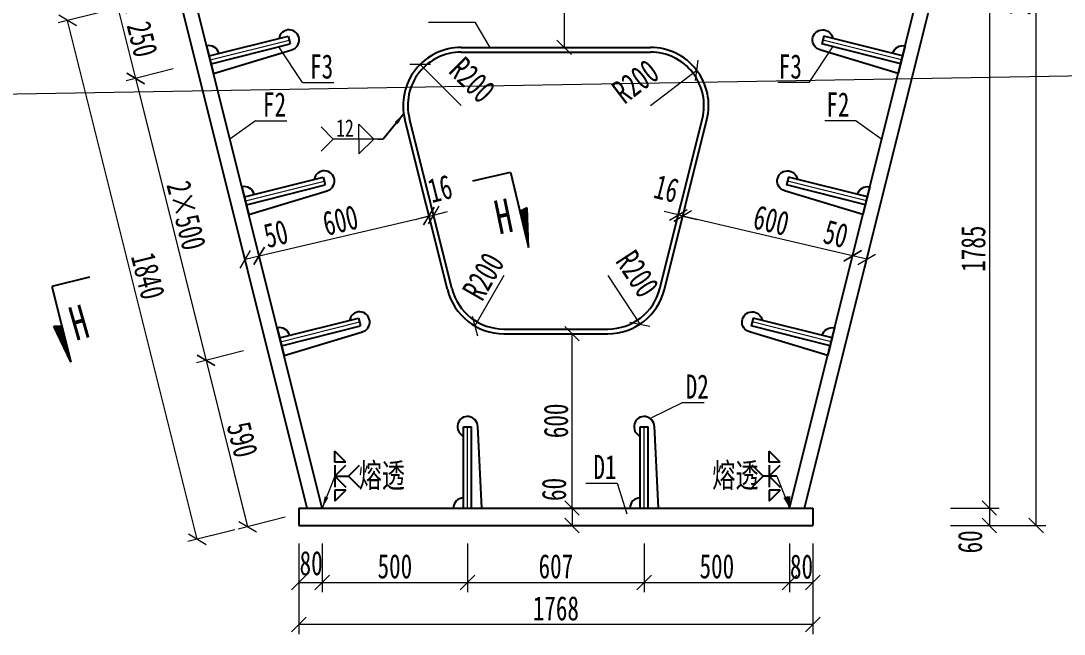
# Model space of a CAD drawing. Header units: millimetres. Extents: x -411717 to -116098, y 0 to 693159.
# Drawn here: x -182205 to -178617, y 367999 to 370109 of the extents above; entities that cross this region are included whole.
import ezdxf
from ezdxf.enums import TextEntityAlignment as Align

# ---------------------------------------------------------------- set-up
doc = ezdxf.new("R2010")
doc.units = ezdxf.units.MM
doc.header["$LTSCALE"] = 2
doc.header["$PDMODE"] = 3
doc.header["$PDSIZE"] = -10
doc.layers.get('Defpoints').update_dxf_attribs({"color": 8, "lineweight": 9})
doc.layers.add('dim', color=3, linetype='Continuous')
doc.layers.add('焊缝', color=7, linetype='Continuous')
for name, color, linetype, lineweight in [('文字', 7, 'Continuous', 15), ('标注', 4, 'Continuous', 13), ('横隔板', 6, 'Continuous', 25), ('细实线', 4, 'Continuous', 15), ('钢板粗线', 1, 'Continuous', 25)]:
    doc.layers.add(name, color=color, linetype=linetype, lineweight=lineweight)
doc.styles.add('111', font='仿宋_GB2312.ttf', dxfattribs={"width": 0.7})
doc.styles.add('BM_Dim', font='仿宋_GB2312.ttf', dxfattribs={"width": 0.85})
doc.styles.add('SMEDI', font='仿宋_GB2312.ttf', dxfattribs={"width": 0.75})
doc.styles.get("Standard").update_dxf_attribs({"font": '仿宋_GB2312.ttf'})
doc.dimstyles.new('200', dxfattribs={"dimscale": 0, "dimtxt": 2.5, "dimasz": 1.5, "dimexe": 1, "dimexo": 1, "dimgap": 0.4, "dimtad": 1, "dimdec": 0, "dimdsep": 46, "dimtxsty": '111', "dimblk": 'OBLIQUE', "dimcen": 0, "dimclrd": 256, "dimclre": 256, "dimclrt": 256, "dimadec": 1, "dimazin": 2, "dimtfac": 1, "dimtdec": 0, "dimtmove": 2, "dimatfit": 3, "dimfxl": 4, "dimfxlon": 1, "dimtolj": 1, "dimlwd": -1, "dimlwe": -1, "dimarcsym": 0})
doc.dimstyles.new('MSteel_1.0_1.0', dxfattribs={"dimtxt": 3, "dimasz": 1.2, "dimexe": 1, "dimexo": 1, "dimgap": 1, "dimtad": 3, "dimtoh": 1, "dimdec": 0, "dimzin": 0, "dimdsep": 46, "dimtxsty": 'Standard', "dimblk": 'ARCHTICK', "dimcen": 0.09, "dimclrd": 3, "dimclre": 3, "dimadec": 0, "dimazin": 0, "dimtfac": 1, "dimtdec": 4, "dimtofl": 0, "dimtmove": 0, "dimatfit": 3, "dimfxl": 1, "dimtolj": 1, "dimtzin": 0, "dimarcsym": 0})

# ---------------------------------------------------------------- blocks, each defined once
blk = doc.blocks.new('_Oblique')
at = {"color": 0, "linetype": 'ByBlock', "lineweight": -2}
blk.add_line((-0.5, -0.5), (0.5, 0.5), dxfattribs=at)
blk = doc.blocks.new('*D923')
at = {"layer": 'Defpoints', "color": 0, "transparency": 16777216}
for p in [(-181248.7, 368432.9), (-181168.7, 368432.9), (-181168.7, 368177)]:
    blk.add_point(p, dxfattribs=at)
at = {"layer": '细实线', "transparency": 16777216}
for p, q in [((-181248.7, 368310.4), (-181248.7, 368143.7)), ((-181168.7, 368310.4), (-181168.7, 368143.7)), ((-181248.7, 368177), (-181168.7, 368177))]:
    blk.add_line(p, q, dxfattribs=at)
at = {"layer": '细实线', "transparency": 16777216, "xscale": 49.99999999999995, "yscale": 49.99999999999995, "zscale": 49.99999999999995, "rotation": 180}
blk.add_blockref('_Oblique', (-181248.7, 368177), dxfattribs=at)
at = {"layer": '细实线', "transparency": 16777216, "xscale": 49.99999999999995, "yscale": 49.99999999999995, "zscale": 49.99999999999995}
blk.add_blockref('_Oblique', (-181168.7, 368177), dxfattribs=at)
at = {"layer": '细实线', "transparency": 16777216, "insert": (-181206.7, 368242.9), "char_height": 83.33, "attachment_point": 5, "style": '111'}
blk.add_mtext('\\A1;80', dxfattribs=at)
blk = doc.blocks.new('*D895')
at = {"layer": 'Defpoints', "color": 0, "transparency": 16777216}
for p in [(-181168.7, 368432.9), (-180668.7, 368432.9), (-180668.7, 368177)]:
    blk.add_point(p, dxfattribs=at)
at = {"layer": '细实线', "transparency": 16777216}
for p, q in [((-181168.7, 368310.4), (-181168.7, 368143.7)), ((-180668.7, 368310.4), (-180668.7, 368143.7)), ((-181168.7, 368177), (-180668.7, 368177))]:
    blk.add_line(p, q, dxfattribs=at)
at = {"layer": '细实线', "transparency": 16777216, "xscale": 49.99999999999995, "yscale": 49.99999999999995, "zscale": 49.99999999999995, "rotation": 180}
blk.add_blockref('_Oblique', (-181168.7, 368177), dxfattribs=at)
at = {"layer": '细实线', "transparency": 16777216, "xscale": 49.99999999999995, "yscale": 49.99999999999995, "zscale": 49.99999999999995}
blk.add_blockref('_Oblique', (-180668.7, 368177), dxfattribs=at)
at = {"layer": '细实线', "transparency": 16777216, "insert": (-180918.7, 368232), "char_height": 83.33, "attachment_point": 5, "style": '111'}
blk.add_mtext('\\A1;500', dxfattribs=at)
blk = doc.blocks.new('*D896')
at = {"layer": 'Defpoints', "color": 0, "transparency": 16777216}
for p in [(-180061.2, 368432.9), (-179561.2, 368432.9), (-179561.2, 368177)]:
    blk.add_point(p, dxfattribs=at)
at = {"layer": '细实线', "transparency": 16777216}
for p, q in [((-180061.2, 368310.4), (-180061.2, 368143.7)), ((-179561.2, 368310.4), (-179561.2, 368143.7)), ((-180061.2, 368177), (-179561.2, 368177))]:
    blk.add_line(p, q, dxfattribs=at)
at = {"layer": '细实线', "transparency": 16777216, "xscale": 49.99999999999995, "yscale": 49.99999999999995, "zscale": 49.99999999999995, "rotation": 180}
blk.add_blockref('_Oblique', (-180061.2, 368177), dxfattribs=at)
at = {"layer": '细实线', "transparency": 16777216, "xscale": 49.99999999999995, "yscale": 49.99999999999995, "zscale": 49.99999999999995}
blk.add_blockref('_Oblique', (-179561.2, 368177), dxfattribs=at)
at = {"layer": '细实线', "transparency": 16777216, "insert": (-179811.2, 368232), "char_height": 83.33, "attachment_point": 5, "style": '111'}
blk.add_mtext('\\A1;500', dxfattribs=at)
blk = doc.blocks.new('*D924')
at = {"layer": 'Defpoints', "color": 0, "transparency": 16777216}
for p in [(-179561.2, 368432.9), (-179481.2, 368432.9), (-179481.2, 368177)]:
    blk.add_point(p, dxfattribs=at)
at = {"layer": '细实线', "transparency": 16777216}
for p, q in [((-179561.2, 368310.4), (-179561.2, 368143.7)), ((-179481.2, 368310.4), (-179481.2, 368143.7)), ((-179561.2, 368177), (-179481.2, 368177))]:
    blk.add_line(p, q, dxfattribs=at)
at = {"layer": '细实线', "transparency": 16777216, "xscale": 49.99999999999995, "yscale": 49.99999999999995, "zscale": 49.99999999999995, "rotation": 180}
blk.add_blockref('_Oblique', (-179561.2, 368177), dxfattribs=at)
at = {"layer": '细实线', "transparency": 16777216, "xscale": 49.99999999999995, "yscale": 49.99999999999995, "zscale": 49.99999999999995}
blk.add_blockref('_Oblique', (-179481.2, 368177), dxfattribs=at)
at = {"layer": '细实线', "transparency": 16777216, "insert": (-179519.9, 368231), "char_height": 83.33, "attachment_point": 5, "style": '111'}
blk.add_mtext('\\A1;80', dxfattribs=at)
blk = doc.blocks.new('*D925')
at = {"layer": 'Defpoints', "color": 0, "transparency": 16777216}
for p in [(-181248.7, 368372.9), (-179481.2, 368372.9), (-181248.7, 368032.4)]:
    blk.add_point(p, dxfattribs=at)
at = {"layer": '细实线', "transparency": 16777216}
for p, q in [((-181248.7, 368165.8), (-181248.7, 367999.1)), ((-179481.2, 368165.8), (-179481.2, 367999.1)), ((-179481.2, 368032.4), (-181248.7, 368032.4))]:
    blk.add_line(p, q, dxfattribs=at)
at = {"layer": '细实线', "transparency": 16777216, "xscale": 49.99999999999995, "yscale": 49.99999999999995, "zscale": 49.99999999999995}
for p, rotation in [((-181248.7, 368032.4), 180.0000000000019), ((-179481.2, 368032.4), 1.918465386552271e-12)]:
    blk.add_blockref('_Oblique', p, dxfattribs=dict(at, rotation=rotation))
at = {"layer": '细实线', "transparency": 16777216, "insert": (-180364.9, 368087.4), "char_height": 83.33, "attachment_point": 5, "style": '111'}
blk.add_mtext('\\A1;1768', dxfattribs=at)
blk = doc.blocks.new('*D897')
at = {"layer": 'Defpoints', "color": 0, "transparency": 16777216}
for p in [(-179114.9, 370217.9), (-179561.2, 368432.9), (-178873.8, 368432.9)]:
    blk.add_point(p, dxfattribs=at)
at = {"layer": '细实线', "transparency": 16777216}
for p, q in [((-179007.2, 370217.9), (-178840.5, 370217.9)), ((-178873.8, 370217.9), (-178873.8, 368432.9)), ((-179007.2, 368432.9), (-178840.5, 368432.9))]:
    blk.add_line(p, q, dxfattribs=at)
at = {"layer": '细实线', "transparency": 16777216, "xscale": 49.99999999999995, "yscale": 49.99999999999995, "zscale": 49.99999999999995}
for p, rotation in [((-178873.8, 370217.9), 90), ((-178873.8, 368432.9), 270)]:
    blk.add_blockref('_Oblique', p, dxfattribs=dict(at, rotation=rotation))
at = {"layer": '细实线', "transparency": 16777216, "insert": (-178928.8, 369325.4), "char_height": 83.33, "attachment_point": 5, "rotation": 90, "style": '111'}
blk.add_mtext('\\A1;1785', dxfattribs=at)
blk = doc.blocks.new('*D927')
at = {"layer": 'Defpoints', "color": 0, "transparency": 16777216}
for p in [(-179698.4, 368432.9), (-179698.4, 368372.9), (-178873.8, 368372.9)]:
    blk.add_point(p, dxfattribs=at)
at = {"layer": '细实线', "transparency": 16777216}
for p, q in [((-179007.2, 368432.9), (-178840.5, 368432.9)), ((-178873.8, 368432.9), (-178873.8, 368372.9)), ((-179007.2, 368372.9), (-178840.5, 368372.9))]:
    blk.add_line(p, q, dxfattribs=at)
at = {"layer": '细实线', "transparency": 16777216, "xscale": 49.99999999999995, "yscale": 49.99999999999995, "zscale": 49.99999999999995}
for p, rotation in [((-178873.8, 368432.9), 90), ((-178873.8, 368372.9), 270)]:
    blk.add_blockref('_Oblique', p, dxfattribs=dict(at, rotation=rotation))
at = {"layer": '细实线', "transparency": 16777216, "insert": (-178939.9, 368316.6), "char_height": 83.33, "attachment_point": 5, "rotation": 90, "style": '111'}
blk.add_mtext('\\A1;60', dxfattribs=at)
blk = doc.blocks.new('*D928')
at = {"layer": 'Defpoints', "color": 0, "transparency": 16777216}
for p in [(-179481.2, 372042.9), (-178713, 372042.9), (-179481.2, 368372.9)]:
    blk.add_point(p, dxfattribs=at)
at = {"layer": '细实线', "transparency": 16777216}
for p, q in [((-178846.4, 372042.9), (-178679.7, 372042.9)), ((-178713, 368372.9), (-178713, 372042.9)), ((-178846.4, 368372.9), (-178679.7, 368372.9))]:
    blk.add_line(p, q, dxfattribs=at)
at = {"layer": '细实线', "transparency": 16777216, "xscale": 49.99999999999995, "yscale": 49.99999999999995, "zscale": 49.99999999999995}
for p, rotation in [((-178713, 372042.9), 90), ((-178713, 368372.9), 270)]:
    blk.add_blockref('_Oblique', p, dxfattribs=dict(at, rotation=rotation))
at = {"layer": '细实线', "transparency": 16777216, "insert": (-178768, 370207.9), "char_height": 83.33, "attachment_point": 5, "rotation": 90, "style": '111'}
blk.add_mtext('\\A1;3670', dxfattribs=at)
blk = doc.blocks.new('*D929')
at = {"layer": 'Defpoints', "color": 0, "transparency": 16777216}
for p in [(-180364.9, 370417.9), (-180364.9, 370017.9), (-180336.4, 370017.9)]:
    blk.add_point(p, dxfattribs=at)
at = {"layer": '细实线', "transparency": 16777216}
for p, q in [((-180336.4, 370417.9), (-180303.1, 370417.9)), ((-180336.4, 370417.9), (-180336.4, 370017.9)), ((-180336.4, 370017.9), (-180303.1, 370017.9))]:
    blk.add_line(p, q, dxfattribs=at)
at = {"layer": '细实线', "transparency": 16777216, "xscale": 49.99999999999995, "yscale": 49.99999999999995, "zscale": 49.99999999999995}
for p, rotation in [((-180336.4, 370417.9), 90), ((-180336.4, 370017.9), 270)]:
    blk.add_blockref('_Oblique', p, dxfattribs=dict(at, rotation=rotation))
at = {"layer": '细实线', "transparency": 16777216, "insert": (-180391.4, 370217.9), "char_height": 83.33, "attachment_point": 5, "rotation": 90, "style": '111'}
blk.add_mtext('\\A1;400', dxfattribs=at)
blk = doc.blocks.new('28-280加劲 有过焊孔')
at = {"layer": 'Defpoints'}
blk.add_line((0, 0), (0, -280), dxfattribs=at)
at = {"layer": '钢板粗线'}
for p, q in [((49, 0), (-49, 0)), ((-49, 0), (-35, -281.2)), ((-14, 0), (-14, -280)), ((14, 0), (14, -280)), ((14, -280), (-14, -280))]:
    blk.add_line(p, q, dxfattribs=at)
for centre, start, end in [((14, 0), 270, 0), ((0, -280), 180, 66.4218)]:
    blk.add_arc(centre, 35, start, end, dxfattribs=at)
blk = doc.blocks.new('*D875')
at = {"layer": 'Defpoints', "color": 0, "transparency": 16777216}
for p in [(-180495.3, 368432.9), (-180495.3, 368372.9), (-180309.3, 368372.9)]:
    blk.add_point(p, dxfattribs=at)
at = {"layer": '细实线', "transparency": 16777216}
for p, q in [((-180359.3, 368432.9), (-180276, 368432.9)), ((-180309.3, 368432.9), (-180309.3, 368372.9)), ((-180359.3, 368372.9), (-180276, 368372.9))]:
    blk.add_line(p, q, dxfattribs=at)
at = {"layer": '细实线', "transparency": 16777216, "xscale": 50, "yscale": 50, "zscale": 50}
for p, rotation in [((-180309.3, 368432.9), 90), ((-180309.3, 368372.9), 270)]:
    blk.add_blockref('_Oblique', p, dxfattribs=dict(at, rotation=rotation))
at = {"layer": '细实线', "transparency": 16777216, "insert": (-180371, 368497), "char_height": 83.33, "attachment_point": 5, "rotation": 90, "style": '111'}
blk.add_mtext('\\A1;60', dxfattribs=at)
blk = doc.blocks.new('*D876')
at = {"layer": 'Defpoints', "color": 0, "transparency": 16777216}
for p in [(-180495.3, 369032.9), (-180309.3, 369032.9), (-180495.3, 368432.9)]:
    blk.add_point(p, dxfattribs=at)
at = {"layer": '细实线', "transparency": 16777216}
for p, q in [((-180442.7, 369032.9), (-180276, 369032.9)), ((-180309.3, 368432.9), (-180309.3, 369032.9)), ((-180442.7, 368432.9), (-180276, 368432.9))]:
    blk.add_line(p, q, dxfattribs=at)
at = {"layer": '细实线', "transparency": 16777216, "xscale": 49.99999999999995, "yscale": 49.99999999999995, "zscale": 49.99999999999995}
for p, rotation in [((-180309.3, 369032.9), 90), ((-180309.3, 368432.9), 270)]:
    blk.add_blockref('_Oblique', p, dxfattribs=dict(at, rotation=rotation))
at = {"layer": '细实线', "transparency": 16777216, "insert": (-180364.3, 368732.9), "char_height": 83.33, "attachment_point": 5, "rotation": 90, "style": '111'}
blk.add_mtext('\\A1;600', dxfattribs=at)
blk = doc.blocks.new('*D880')
at = {"layer": 'Defpoints', "color": 0, "transparency": 16777216}
for p in [(-181450.2, 369353), (-181401.7, 369365.1), (-181385.6, 369300.8)]:
    blk.add_point(p, dxfattribs=at)
at = {"layer": '细实线', "transparency": 16777216}
for p, q in [((-181393.6, 369332.8), (-181377.5, 369268.4)), ((-181442.1, 369320.7), (-181426.1, 369256.3)), ((-181434.1, 369288.7), (-181385.6, 369300.8))]:
    blk.add_line(p, q, dxfattribs=at)
at = {"layer": '细实线', "transparency": 16777216, "xscale": 50, "yscale": 50, "zscale": 50}
for p, rotation in [((-181385.6, 369300.8), 14.0362434679831), ((-181434.1, 369288.7), 194.036243467983)]:
    blk.add_blockref('_Oblique', p, dxfattribs=dict(at, rotation=rotation))
at = {"layer": '细实线', "transparency": 16777216, "insert": (-181328.1, 369376.3), "char_height": 83.33, "attachment_point": 5, "rotation": 14.0362, "style": '111'}
blk.add_mtext('\\A1;50', dxfattribs=at)
blk = doc.blocks.new('*D881')
at = {"layer": 'Defpoints', "color": 0, "transparency": 16777216}
for p in [(-180801.3, 369437.3), (-180801.3, 369437.3), (-181385.6, 369300.8)]:
    blk.add_point(p, dxfattribs=at)
at = {"layer": '细实线', "transparency": 16777216}
for p, q in [((-181385.6, 369300.8), (-180801.3, 369437.3)), ((-180801.3, 369437.3), (-180808.9, 369469.7)), ((-181385.6, 369300.8), (-181378, 369268.3))]:
    blk.add_line(p, q, dxfattribs=at)
at = {"layer": '细实线', "transparency": 16777216, "xscale": 49.99999999999995, "yscale": 49.99999999999995, "zscale": 49.99999999999995}
for p, rotation in [((-180801.3, 369437.3), 13.14630893928214), ((-181385.6, 369300.8), 193.1463089392821)]:
    blk.add_blockref('_Oblique', p, dxfattribs=dict(at, rotation=rotation))
at = {"layer": '细实线', "transparency": 16777216, "insert": (-181106, 369422.6), "char_height": 83.33, "attachment_point": 5, "rotation": 13.1463, "style": '111'}
blk.add_mtext('\\A1;600', dxfattribs=at)
blk = doc.blocks.new('*D884')
at = {"layer": 'Defpoints', "color": 0, "transparency": 16777216}
for p in [(-179328.1, 369365.1), (-179279.6, 369353), (-179344.2, 369300.8)]:
    blk.add_point(p, dxfattribs=at)
at = {"layer": '细实线', "transparency": 16777216}
for p, q in [((-179336.2, 369332.8), (-179352.3, 369268.4)), ((-179295.7, 369288.7), (-179344.2, 369300.8)), ((-179287.7, 369320.7), (-179303.8, 369256.3))]:
    blk.add_line(p, q, dxfattribs=at)
at = {"layer": '细实线', "transparency": 16777216, "xscale": 50, "yscale": 50, "zscale": 50}
for p, rotation in [((-179344.2, 369300.8), 165.9637565320169), ((-179295.7, 369288.7), 345.9637565320169)]:
    blk.add_blockref('_Oblique', p, dxfattribs=dict(at, rotation=rotation))
at = {"layer": '细实线', "transparency": 16777216, "insert": (-179401.8, 369376.3), "char_height": 83.33, "attachment_point": 5, "rotation": 345.9638, "style": '111'}
blk.add_mtext('\\A1;50', dxfattribs=at)
blk = doc.blocks.new('*D885')
at = {"layer": 'Defpoints', "color": 0, "transparency": 16777216}
for p in [(-179928.5, 369437.3), (-179928.5, 369437.3), (-179344.2, 369300.8)]:
    blk.add_point(p, dxfattribs=at)
at = {"layer": '细实线', "transparency": 16777216}
for p, q in [((-179928.5, 369437.3), (-179921, 369469.7)), ((-179344.2, 369300.8), (-179928.5, 369437.3)), ((-179344.2, 369300.8), (-179336.6, 369333.2))]:
    blk.add_line(p, q, dxfattribs=at)
at = {"layer": '细实线', "transparency": 16777216, "xscale": 49.99999999999995, "yscale": 49.99999999999995, "zscale": 49.99999999999995}
for p, rotation in [((-179928.5, 369437.3), 166.8536910607179), ((-179344.2, 369300.8), 346.8536910607179)]:
    blk.add_blockref('_Oblique', p, dxfattribs=dict(at, rotation=rotation))
at = {"layer": '细实线', "transparency": 16777216, "insert": (-179623.9, 369422.6), "char_height": 83.33, "attachment_point": 5, "rotation": 346.8537, "style": '111'}
blk.add_mtext('\\A1;600', dxfattribs=at)
blk = doc.blocks.new('*D903')
at = {"layer": 'Defpoints', "color": 0, "transparency": 16777216}
for p in [(-181614.9, 370217.9), (-181554.3, 369975.4), (-181810.7, 369911.3)]:
    blk.add_point(p, dxfattribs=at)
at = {"layer": '标注', "transparency": 16777216}
for p, q in [((-181742, 370186.2), (-181903.7, 370145.7)), ((-181871.4, 370153.8), (-181810.7, 369911.3)), ((-181681.4, 369943.6), (-181843.1, 369903.2))]:
    blk.add_line(p, q, dxfattribs=at)
at = {"layer": '标注', "transparency": 16777216, "xscale": 50, "yscale": 50, "zscale": 50}
for p, rotation in [((-181871.4, 370153.8), 104.0362434674702), ((-181810.7, 369911.3), 284.0362434674703)]:
    blk.add_blockref('_Oblique', p, dxfattribs=dict(at, rotation=rotation))
at = {"layer": '标注', "transparency": 16777216, "insert": (-181787.7, 370045.9), "char_height": 83.33, "attachment_point": 5, "rotation": 284.0362, "style": '111'}
blk.add_mtext('\\A1;250', dxfattribs=at)
blk = doc.blocks.new('*D904')
at = {"layer": 'Defpoints', "color": 0, "transparency": 16777216}
for p in [(-181554.3, 369975.4), (-181311.7, 369005.2), (-181568.2, 368941.1)]:
    blk.add_point(p, dxfattribs=at)
at = {"layer": '标注', "transparency": 16777216}
for p, q in [((-181681.4, 369943.6), (-181843.1, 369903.2)), ((-181810.7, 369911.3), (-181568.2, 368941.1)), ((-181438.8, 368973.5), (-181600.5, 368933.1))]:
    blk.add_line(p, q, dxfattribs=at)
at = {"layer": '标注', "transparency": 16777216, "xscale": 50, "yscale": 50, "zscale": 50}
for p, rotation in [((-181810.7, 369911.3), 104.036243467687), ((-181568.2, 368941.1), 284.0362434676871)]:
    blk.add_blockref('_Oblique', p, dxfattribs=dict(at, rotation=rotation))
at = {"layer": '标注', "transparency": 16777216, "insert": (-181636.1, 369439.5), "char_height": 83.33, "attachment_point": 5, "rotation": 284.0362, "style": '111'}
blk.add_mtext('\\A1;2×500', dxfattribs=at)
blk = doc.blocks.new('*D905')
at = {"layer": 'Defpoints', "color": 0, "transparency": 16777216}
for p in [(-181311.7, 369005.2), (-181168.7, 368432.9), (-181425.1, 368368.8)]:
    blk.add_point(p, dxfattribs=at)
at = {"layer": '标注', "transparency": 16777216}
for p, q in [((-181438.8, 368973.5), (-181600.5, 368933.1)), ((-181568.2, 368941.1), (-181425.1, 368368.8)), ((-181295.8, 368401.2), (-181457.4, 368360.7))]:
    blk.add_line(p, q, dxfattribs=at)
at = {"layer": '标注', "transparency": 16777216, "xscale": 50, "yscale": 50, "zscale": 50}
for p, rotation in [((-181568.2, 368941.1), 104.0362434721344), ((-181425.1, 368368.8), 284.0362434721345)]:
    blk.add_blockref('_Oblique', p, dxfattribs=dict(at, rotation=rotation))
at = {"layer": '标注', "transparency": 16777216, "insert": (-181443.3, 368668.3), "char_height": 83.33, "attachment_point": 5, "rotation": 284.0362, "style": '111'}
blk.add_mtext('\\A1;590', dxfattribs=at)
blk = doc.blocks.new('*D906')
at = {"layer": 'Defpoints', "color": 0, "transparency": 16777216}
for p in [(-181614.9, 370217.9), (-182044.4, 370110.5), (-181168.7, 368432.9)]:
    blk.add_point(p, dxfattribs=at)
at = {"layer": '标注', "transparency": 16777216}
for p, q in [((-181915.1, 370142.9), (-182076.8, 370102.5)), ((-181598.2, 368325.5), (-182044.4, 370110.5)), ((-181468.8, 368357.9), (-181630.5, 368317.5))]:
    blk.add_line(p, q, dxfattribs=at)
at = {"layer": '标注', "transparency": 16777216, "xscale": 50, "yscale": 50, "zscale": 50}
for p, rotation in [((-182044.4, 370110.5), 104.036243467926), ((-181598.2, 368325.5), 284.036243467926)]:
    blk.add_blockref('_Oblique', p, dxfattribs=dict(at, rotation=rotation))
at = {"layer": '标注', "transparency": 16777216, "insert": (-181767.9, 369231.4), "char_height": 83.33, "attachment_point": 5, "rotation": 284.0362, "style": '111'}
blk.add_mtext('\\A1;1840', dxfattribs=at)
blk = doc.blocks.new('*D908')
at = {"layer": 'Defpoints', "color": 0, "transparency": 16777216}
for p in [(-180668.7, 368432.9), (-180061.2, 368432.9), (-180061.2, 368177)]:
    blk.add_point(p, dxfattribs=at)
at = {"layer": '标注', "transparency": 16777216}
for p, q in [((-180668.7, 368310.4), (-180668.7, 368143.7)), ((-180061.2, 368310.4), (-180061.2, 368143.7)), ((-180668.7, 368177), (-180061.2, 368177))]:
    blk.add_line(p, q, dxfattribs=at)
at = {"layer": '标注', "transparency": 16777216, "xscale": 50, "yscale": 50, "zscale": 50, "rotation": 180}
blk.add_blockref('_Oblique', (-180668.7, 368177), dxfattribs=at)
at = {"layer": '标注', "transparency": 16777216, "xscale": 50, "yscale": 50, "zscale": 50}
blk.add_blockref('_Oblique', (-180061.2, 368177), dxfattribs=at)
at = {"layer": '标注', "transparency": 16777216, "insert": (-180364.9, 368232), "char_height": 83.33, "attachment_point": 5, "style": '111'}
blk.add_mtext('\\A1;607', dxfattribs=at)
blk = doc.blocks.new('*D913')
at = {"layer": 'Defpoints', "color": 0, "transparency": 16777216}
for p in [(-180832, 369959.1), (-180690.3, 369817.9)]:
    blk.add_point(p, dxfattribs=at)
at = {"layer": '标注', "transparency": 16777216}
blk.add_line((-180690.3, 369817.9), (-180832, 369959.1), dxfattribs=at)
at = {"layer": '标注', "transparency": 16777216, "xscale": 50, "yscale": 50, "zscale": 50, "rotation": 135.1163902631452}
blk.add_blockref('_Oblique', (-180832, 369959.1), dxfattribs=at)
at = {"layer": '标注', "transparency": 16777216, "insert": (-180652.4, 369905.7), "char_height": 83.33, "attachment_point": 5, "rotation": 315.1164, "style": '111'}
blk.add_mtext('\\A1;R200', dxfattribs=at)
blk = doc.blocks.new('*D914')
at = {"layer": 'Defpoints', "color": 0, "transparency": 16777216}
for p in [(-179880.4, 369939.1), (-180039.5, 369817.9)]:
    blk.add_point(p, dxfattribs=at)
at = {"layer": '标注', "transparency": 16777216}
blk.add_line((-180039.5, 369817.9), (-179880.4, 369939.1), dxfattribs=at)
at = {"layer": '标注', "transparency": 16777216, "xscale": 50, "yscale": 50, "zscale": 50, "rotation": 37.2824691563241}
blk.add_blockref('_Oblique', (-179880.4, 369939.1), dxfattribs=at)
at = {"layer": '标注', "transparency": 16777216, "insert": (-180090.8, 369900.6), "char_height": 83.33, "attachment_point": 5, "rotation": 37.2825, "style": '111'}
blk.add_mtext('\\A1;R200', dxfattribs=at)
blk = doc.blocks.new('*D915')
at = {"layer": 'Defpoints', "color": 0, "transparency": 16777216}
for p in [(-180544, 369232.9), (-180643.7, 369059.5)]:
    blk.add_point(p, dxfattribs=at)
at = {"layer": '标注', "transparency": 16777216}
blk.add_line((-180544, 369232.9), (-180643.7, 369059.5), dxfattribs=at)
at = {"layer": '标注', "transparency": 16777216, "xscale": 50, "yscale": 50, "zscale": 50, "rotation": 240.0992597506112}
blk.add_blockref('_Oblique', (-180643.7, 369059.5), dxfattribs=at)
at = {"layer": '标注', "transparency": 16777216, "insert": (-180614.5, 369229.9), "char_height": 83.33, "attachment_point": 5, "rotation": 60.0993, "style": '111'}
blk.add_mtext('\\A1;R200', dxfattribs=at)
blk = doc.blocks.new('*D916')
at = {"layer": 'Defpoints', "color": 0, "transparency": 16777216}
for p in [(-180185.8, 369232.9), (-180076.2, 369065.6)]:
    blk.add_point(p, dxfattribs=at)
at = {"layer": '标注', "transparency": 16777216}
blk.add_line((-180185.8, 369232.9), (-180076.2, 369065.6), dxfattribs=at)
at = {"layer": '标注', "transparency": 16777216, "xscale": 50, "yscale": 50, "zscale": 50, "rotation": 303.2269547684689}
blk.add_blockref('_Oblique', (-180076.2, 369065.6), dxfattribs=at)
at = {"layer": '标注', "transparency": 16777216, "insert": (-180084.4, 369238.7), "char_height": 83.33, "attachment_point": 5, "rotation": 303.227, "style": '111'}
blk.add_mtext('\\A1;R200', dxfattribs=at)
blk = doc.blocks.new('_ArchTick')
at = {"color": 0, "linetype": 'ByBlock', "const_width": 0.15}
blk.add_lwpolyline([(-0.5, -0.5), (0.5, 0.5)], dxfattribs=at)
blk = doc.blocks.new('*D919')
at = {"layer": 'Defpoints', "color": 0, "transparency": 16777216}
for p in [(-179944.1, 369441.1), (-179944, 369441.4), (-179928.5, 369437.3)]:
    blk.add_point(p, dxfattribs=at)
at = {"layer": '标注', "transparency": 16777216}
for p, q in [((-179944, 369441.4), (-179935.9, 369473.7)), ((-179944, 369441.4), (-179992.5, 369453.5)), ((-179928.5, 369437.5), (-179944, 369441.4)), ((-179928.5, 369437.5), (-179920.4, 369469.8)), ((-179928.5, 369437.5), (-179880, 369425.4))]:
    blk.add_line(p, q, dxfattribs=at)
at = {"layer": '标注', "transparency": 16777216, "xscale": 50, "yscale": 50, "zscale": 50}
for p, rotation in [((-179944, 369441.4), 345.9637565321494), ((-179928.5, 369437.5), 165.9637565321493)]:
    blk.add_blockref('_Oblique', p, dxfattribs=dict(at, rotation=rotation))
at = {"layer": '标注', "transparency": 16777216, "insert": (-179984.6, 369531.6), "char_height": 83.33, "attachment_point": 5, "rotation": 345.9638, "style": '111'}
blk.add_mtext('\\A1;16', dxfattribs=at)
blk = doc.blocks.new('*D920')
at = {"layer": 'Defpoints', "color": 0, "transparency": 16777216}
for p in [(-180785.8, 369441.1), (-180798, 369424.3), (-180782.5, 369428.1)]:
    blk.add_point(p, dxfattribs=at)
at = {"layer": '标注', "transparency": 16777216}
for p, q in [((-180785.8, 369441.1), (-180793.8, 369473.5)), ((-180801.3, 369437.3), (-180849.8, 369425.1)), ((-180801.3, 369437.3), (-180809.4, 369469.6)), ((-180801.3, 369437.3), (-180785.8, 369441.1)), ((-180785.8, 369441.1), (-180737.2, 369453.3))]:
    blk.add_line(p, q, dxfattribs=at)
at = {"layer": '标注', "transparency": 16777216, "xscale": 50, "yscale": 50, "zscale": 50}
for p, rotation in [((-180801.3, 369437.3), 14.03624346785063), ((-180785.8, 369441.1), 194.0362434678507)]:
    blk.add_blockref('_Oblique', p, dxfattribs=dict(at, rotation=rotation))
at = {"layer": '标注', "transparency": 16777216, "insert": (-180763.3, 369531.4), "char_height": 83.33, "attachment_point": 5, "rotation": 14.0362, "style": '111'}
blk.add_mtext('\\A1;16', dxfattribs=at)
blk = doc.blocks.new('剖面箭头')
at = {"layer": '钢板粗线', "ltscale": 10}
h = blk.add_hatch(dxfattribs=at)
h.set_pattern_fill('ANSI31', color=256, style=0)
h.set_pattern_definition([(45, (-182.99888, -777.8594), (-0.088388348, 0.088388348), [])])
h.paths.add_polyline_path([(6, -3), (3.15, -3), (3, -3.6)])
for p, q in [((0, 0), (0, -3)), ((0, -3), (6, -3)), ((6, -3), (3, -3.6)), ((3, -3.6), (3.15, -3))]:
    blk.add_line(p, q, dxfattribs=at)

msp = doc.modelspace()

# ---------------------------------------------------------------- linework, layer by layer
at = {"layer": '标注'}
for p, q in [((-192614.1, 369677.9), (-171599.9, 370041.5)), ((-179928, 368795.9), (-180041, 368741.5))]:
    msp.add_line(p, q, dxfattribs=at)
at = {"layer": '横隔板', "color": 2, "ltscale": 550}
for p, q in [((-181220.2, 368432.9), (-181666.5, 370217.9)), ((-181168.7, 368432.9), (-181614.9, 370217.9)), ((-179561.2, 368432.9), (-179114.9, 370217.9)), ((-179509.6, 368432.9), (-179063.4, 370217.9)), ((-180690.3, 370017.9), (-180039.5, 370017.9)), ((-180690.3, 370001.9), (-180039.5, 370001.9)), ((-180738.1, 369184.4), (-180884.3, 369769.4)), ((-180722.5, 369188.3), (-180868.8, 369773.3)), ((-180007.3, 369188.3), (-179861, 369773.3)), ((-179991.8, 369184.4), (-179845.5, 369769.4)), ((-180544, 369048.9), (-180185.8, 369048.9)), ((-180544, 369032.9), (-180185.8, 369032.9)), ((-181248.7, 368432.9), (-179481.2, 368432.9)), ((-181248.7, 368432.9), (-181248.7, 368372.9)), ((-179481.2, 368432.9), (-179481.2, 368372.9)), ((-181248.7, 368372.9), (-179481.2, 368372.9))]:
    msp.add_line(p, q, dxfattribs=at)
for centre, radius, start, end in [((-180690.3, 369817.9), 200, 90, 194.0362), ((-180039.5, 369817.9), 200, 345.9638, 90), ((-180690.3, 369817.9), 184, 90, 194.0362), ((-180039.5, 369817.9), 184, 345.9638, 90), ((-180544, 369232.9), 184, 194.0362, 270), ((-180185.8, 369232.9), 184, 270, 345.9638), ((-180544, 369232.9), 200, 194.0362, 270), ((-180185.8, 369232.9), 200, 270, 345.9638)]:
    msp.add_arc(centre, radius, start, end, dxfattribs=at)
at = {"layer": '焊缝', "color": 4}
for p, q in [((-181087.5, 368591.2), (-181125.3, 368629)), ((-181125.3, 368591.2), (-181125.3, 368629)), ((-179593.8, 368591.2), (-179631.6, 368629)), ((-179631.6, 368591.2), (-179631.6, 368629)), ((-181087.5, 368591.2), (-181125.3, 368591.2)), ((-181125.3, 368542.6), (-181087.5, 368580.4)), ((-181125.3, 368580.4), (-181125.3, 368504.8)), ((-181078.4, 368542.6), (-181040.6, 368580.4)), ((-179651.4, 368542.6), (-179689.2, 368580.4)), ((-179593.8, 368591.2), (-179631.6, 368591.2)), ((-179631.6, 368580.4), (-179631.6, 368504.8)), ((-179631.6, 368542.6), (-179593.8, 368580.4)), ((-181125.3, 368542.6), (-181078.4, 368542.6)), ((-181125.3, 368542.6), (-181087.5, 368504.8)), ((-181078.4, 368542.6), (-181040.6, 368504.8)), ((-179651.4, 368542.6), (-179689.2, 368504.8)), ((-179604.5, 368542.6), (-179651.4, 368542.6)), ((-179631.6, 368542.6), (-179593.8, 368504.8)), ((-181087.5, 368494), (-181125.3, 368494)), ((-181125.3, 368494), (-181125.3, 368456.2)), ((-181087.5, 368494), (-181125.3, 368456.2)), ((-179593.8, 368494), (-179631.6, 368494)), ((-179631.6, 368494), (-179631.6, 368456.2)), ((-179593.8, 368494), (-179631.6, 368456.2))]:
    msp.add_line(p, q, dxfattribs=at)
for points in [[(-181147.5, 368468.1), (-181160, 368473.1), (-181168.7, 368432.9)], [(-179582.3, 368468.1), (-179569.8, 368473.1), (-179561.2, 368432.9)], [(-179571.5, 368472.7), (-179558.1, 368473.9), (-179561.2, 368432.9)]]:
    msp.add_solid(points, dxfattribs=at)
at = {"layer": '细实线'}
for p, q in [((-180803.1, 370104.6), (-180644, 370104.6)), ((-180644, 370104.6), (-180592.1, 370017.9)), ((-181235.9, 369896.6), (-181318.2, 370020)), ((-179494, 369896.6), (-179411.7, 370020)), ((-181235.9, 369896.6), (-181128.6, 369896.6)), ((-179494, 369896.6), (-179601.2, 369896.6)), ((-181397.8, 369765.8), (-181486, 369702.4)), ((-181397.8, 369765.8), (-181290.5, 369765.8)), ((-179332, 369765.8), (-179439.3, 369765.8)), ((-179332, 369765.8), (-179243.8, 369702.4)), ((-181130.6, 369702.5), (-181172.3, 369744.2)), ((-181042.7, 369702.5), (-181042.7, 369753.8)), ((-180991.4, 369702.5), (-181042.7, 369753.8)), ((-181130.6, 369702.5), (-181172.3, 369660.8)), ((-180958.7, 369702.5), (-181130.6, 369702.5)), ((-181042.7, 369702.5), (-181042.7, 369651.2)), ((-180991.4, 369702.5), (-181042.7, 369651.2)), ((-180977.1, 369702.5), (-180958.7, 369702.5)), ((-179928, 368795.9), (-179855.3, 368795.9)), ((-181125.3, 368542.6), (-181168.7, 368432.9)), ((-179604.5, 368542.6), (-179561.2, 368432.9)), ((-180261.3, 368518.4), (-180154, 368518.4)), ((-180154, 368518.4), (-180120.3, 368412.5))]:
    msp.add_line(p, q, dxfattribs=at)

# ---------------------------------------------------------------- block references
at = {"layer": 'dim', "yscale": 44.44444444444441, "zscale": 44.44444444444441}
for p, xscale, rotation in [((-180650.4, 369558.3), -44.44444444444441, 103.3762161230799), ((-181968.9, 369227.4), 44.44444444444441, 284.0362434680488)]:
    msp.add_blockref('剖面箭头', p, dxfattribs=dict(at, xscale=xscale, rotation=rotation))
at = {"layer": '细实线'}
for p, rotation in [((-181554.3, 369975.4), 104.0362434683251), ((-181433, 369490.3), 104.0362434683251), ((-181311.7, 369005.2), 104.0362434683251), ((-180668.7, 368432.9), 180.0000000000342), ((-180061.2, 368432.9), 180.0000000000342)]:
    msp.add_blockref('28-280加劲 有过焊孔', p, dxfattribs=dict(at, rotation=rotation))
at = {"layer": '细实线', "xscale": -1, "rotation": 255.9637565316749}
for p in [(-179175.5, 369975.4), (-179296.8, 369490.3), (-179418.1, 369005.2)]:
    msp.add_blockref('28-280加劲 有过焊孔', p, dxfattribs=at)

# ---------------------------------------------------------------- texts
at = {"layer": '文字', "style": 'BM_Dim', "width": 0.7}
for rotation, p in [(11.559, (-180533.5, 369379.7)), (15.8535, (-181989.6, 369015.4))]:
    msp.add_text('H', height=116.7, rotation=rotation, dxfattribs=at).set_placement(p, align=Align.CENTER)
at = {"layer": '细实线', "width": 0.7}
for s, p in [('F3', (-181210.3, 369910.7)), ('F3', (-179598.1, 369910.7)), ('F2', (-181372.2, 369780)), ('F2', (-179434.5, 369780)), ('D2', (-179918.2, 368809.2)), ('D1', (-180235.6, 368532.5)), ('熔透', (-181043.2, 368503.8)), ('熔透', (-179827, 368504.3))]:
    msp.add_text(s, height=83.33, dxfattribs=at).set_placement(p)
at = {"layer": '细实线', "style": 'SMEDI', "width": 0.75}
msp.add_text('12', height=60, dxfattribs=at).set_placement((-181121.1, 369740.4), align=Align.MIDDLE_LEFT)

# ---------------------------------------------------------------- dimensions: what is measured, and where the dimension line sits
at = {"layer": '标注'}
for p1, p2, distance, picture, middle in [((-181168.7, 368432.9), (-181614.9, 370217.9), 442.7, '*D906', (-181767.9, 369231.4)), ((-181614.9, 370217.9), (-181554.3, 369975.4), -264.3, '*D903', (-181787.7, 370045.9)), ((-181311.7, 369005.2), (-181168.7, 368432.9), -264.3, '*D905', (-181443.3, 368668.3))]:
    dim = msp.add_aligned_dim(p1=p1, p2=p2, distance=distance, dimstyle='200', override={"dimscale": 33.333333, "dimarcsym": 1}, dxfattribs=at)
    dim.commit()
    dim.dimension.update_dxf_attribs({"geometry": picture, "text_midpoint": middle})
for center, mpoint, picture, middle in [((-180690.3, 369817.9), (-180832, 369959.1), '*D913', (-180652.4, 369905.7)), ((-180039.5, 369817.9), (-179880.4, 369939.1), '*D914', (-180090.8, 369900.6)), ((-180544, 369232.9), (-180643.7, 369059.5), '*D915', (-180614.5, 369229.9)), ((-180185.8, 369232.9), (-180076.2, 369065.6), '*D916', (-180084.4, 369238.7))]:
    dim = msp.add_radius_dim(center=center, mpoint=mpoint, dimstyle='200', override={"dimscale": 33.333333, "dimarcsym": 1}, dxfattribs=at)
    dim.commit()
    dim.dimension.update_dxf_attribs({"geometry": picture, "text_midpoint": middle, "dimtype": 164})
dim = msp.add_aligned_dim(p1=(-181554.3, 369975.4), p2=(-181311.7, 369005.2), distance=-264.3, text='2×500', dimstyle='200', override={"dimscale": 33.333333, "dimarcsym": 1}, dxfattribs=at)
dim.commit()
dim.dimension.update_dxf_attribs({"geometry": '*D904', "text_midpoint": (-181636.1, 369439.5)})
for base, p1, p2, angle, picture, middle in [((-180785.8, 369441.1), (-180798, 369424.3), (-180782.5, 369428.1), 14.0362, '*D920', (-180763.3, 369531.4)), ((-179944, 369441.4), (-179928.5, 369437.3), (-179944.1, 369441.1), 165.9638, '*D919', (-179984.6, 369531.6))]:
    dim = msp.add_linear_dim(base=base, p1=p1, p2=p2, angle=angle, dimstyle='200', override={"dimscale": 33.333333, "dimfxl": 3, "dimarcsym": 1}, dxfattribs=at)
    dim.commit()
    dim.dimension.update_dxf_attribs({"geometry": picture, "text_midpoint": middle, "dimtype": 161})
dim = msp.add_linear_dim(base=(-180061.1633448, 368177.026198), p1=(-180668.6633448, 368432.9243592), p2=(-180061.1633448, 368432.9243592), dimstyle='200', override={"dimscale": 33.333333, "dimarcsym": 1}, dxfattribs=at)
dim.commit()
dim.dimension.update_dxf_attribs({"geometry": '*D908', "text_midpoint": (-180364.9133448, 368232.026198)})
at = {"layer": '细实线'}
for base, p1, p2, picture, middle in [((-178713, 372042.9), (-179481.2, 368372.9), (-179481.2, 372042.9), '*D928', (-178768, 370207.9)), ((-180336.4, 370017.9), (-180364.9, 370417.9), (-180364.9, 370017.9), '*D929', (-180391.4, 370217.9)), ((-178873.8, 368432.9), (-179114.9, 370217.9), (-179561.2, 368432.9), '*D897', (-178928.8, 369325.4)), ((-180309.3, 369032.9), (-180495.3, 368432.9), (-180495.3, 369032.9), '*D876', (-180364.3, 368732.9))]:
    dim = msp.add_linear_dim(base=base, p1=p1, p2=p2, angle=90, dimstyle='200', override={"dimscale": 33.333333, "dimarcsym": 1}, dxfattribs=at)
    dim.commit()
    dim.dimension.update_dxf_attribs({"geometry": picture, "text_midpoint": middle})
for p1, p2, distance, picture, middle in [((-181385.6, 369300.8), (-180801.3, 369437.3), 0, '*D881', (-181106, 369422.6)), ((-179344.2, 369300.8), (-179928.5, 369437.3), 0, '*D885', (-179623.9, 369422.6)), ((-181168.7, 368432.9), (-180668.7, 368432.9), -255.9, '*D895', (-180918.7, 368232)), ((-180061.2, 368432.9), (-179561.2, 368432.9), -255.9, '*D896', (-179811.2, 368232)), ((-179481.1633446, 368372.9243596), (-181248.6633446, 368372.9243596), 340.5046953, '*D925', (-180364.9133446, 368087.4196643))]:
    dim = msp.add_aligned_dim(p1=p1, p2=p2, distance=distance, dimstyle='200', override={"dimscale": 33.333333, "dimarcsym": 1}, dxfattribs=at)
    dim.commit()
    dim.dimension.update_dxf_attribs({"geometry": picture, "text_midpoint": middle})
for base, p1, p2, angle, override, picture, middle, dimtype in [((-181385.6, 369300.8), (-181450.2, 369353), (-181401.7, 369365.1), 14.0362, {"dimscale": 33.333333, "dimfxl": 1.5, "dimarcsym": 1}, '*D880', (-181328.1, 369376.3), 161), ((-179344.2, 369300.8), (-179279.6, 369353), (-179328.1, 369365.1), 165.9638, {"dimscale": 33.333333, "dimfxl": 1.5, "dimarcsym": 1}, '*D884', (-179401.8, 369376.3), 161), ((-180309.3, 368372.9), (-180495.3, 368432.9), (-180495.3, 368372.9), 270, {"dimscale": 33.333333, "dimfxl": 1.5, "dimarcsym": 1}, '*D875', (-180371, 368497), 161), ((-181168.7, 368177), (-181248.7, 368432.9), (-181168.7, 368432.9), 360, {"dimscale": 33.333333, "dimarcsym": 1}, '*D923', (-181206.7, 368242.9), 161), ((-178873.8, 368372.9), (-179698.4, 368432.9), (-179698.4, 368372.9), 90, {"dimscale": 33.333333, "dimarcsym": 1}, '*D927', (-178939.9, 368316.6), 160), ((-179481.2, 368177), (-179561.2, 368432.9), (-179481.2, 368432.9), 0, {"dimscale": 33.333333, "dimarcsym": 1}, '*D924', (-179519.9, 368231), 161)]:
    dim = msp.add_linear_dim(base=base, p1=p1, p2=p2, angle=angle, dimstyle='200', override=override, dxfattribs=at)
    dim.commit()
    dim.dimension.update_dxf_attribs({"geometry": picture, "text_midpoint": middle, "dimtype": dimtype})

# ---------------------------------------------------------------- leaders
msp.add_leader([(-180888.2, 369789.1), (-180958.7, 369702.5)], dimstyle='MSteel_1.0_1.0', override={"dimscale": 33.333333, "dimclrd": 256}, dxfattribs=at)

doc.saveas('drawing.dxf')
